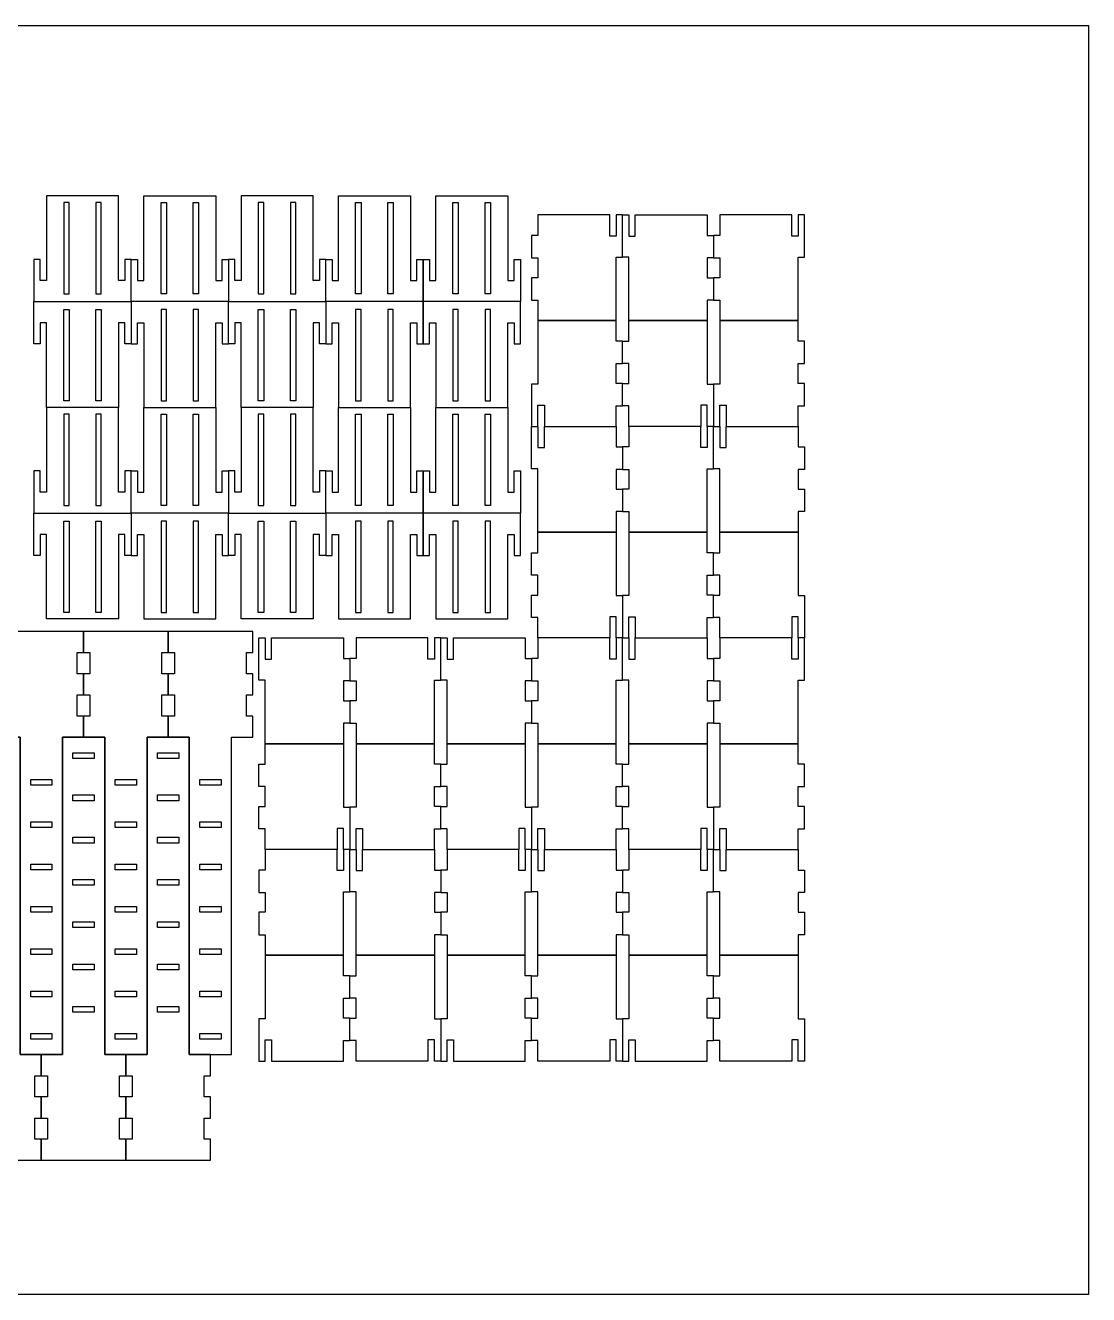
# Model space of a CAD drawing. Header units: millimetres. Extents: x 2927 to 4564, y 1532 to 2245.
# Drawn here: x 4062 to 4564, y 1532 to 2132 of the extents above; entities that cross this region are included whole.
import ezdxf

# ---------------------------------------------------------------- set-up
doc = ezdxf.new("R2010")
doc.units = ezdxf.units.MM
doc.layers.add('CUT', color=90, linetype='Continuous')

msp = doc.modelspace()

# ---------------------------------------------------------------- linework, layer by layer
at = {"layer": 'CUT'}
for points in [[(3764.233, 2132.096), (4564.233, 2132.096), (4564.233, 1532.096), (3764.233, 1532.096)], [(4065.618, 2001.491), (4111.618, 2001.491), (4111.618, 2021.491), (4108.618, 2021.491), (4108.618, 2011.491), (4105.618, 2011.491), (4105.618, 2051.491), (4071.618, 2051.491), (4071.618, 2011.491), (4068.618, 2011.491), (4068.618, 2021.491), (4065.618, 2021.491)], [(4082.268, 2048.384), (4079.728, 2048.384), (4079.728, 2005.204), (4082.268, 2005.204)], [(4097.508, 2048.384), (4094.968, 2048.384), (4094.968, 2005.204), (4097.508, 2005.204)], [(4157.618, 2001.491), (4111.618, 2001.491), (4111.618, 2021.491), (4114.618, 2021.491), (4114.618, 2011.491), (4117.618, 2011.491), (4117.618, 2051.491), (4151.618, 2051.491), (4151.618, 2011.491), (4154.618, 2011.491), (4154.618, 2021.491), (4157.618, 2021.491)], [(4125.728, 2048.384), (4128.268, 2048.384), (4128.268, 2005.204), (4125.728, 2005.204)], [(4140.968, 2048.384), (4143.508, 2048.384), (4143.508, 2005.204), (4140.968, 2005.204)], [(4157.618, 2001.491), (4203.618, 2001.491), (4203.618, 2021.491), (4200.618, 2021.491), (4200.618, 2011.491), (4197.618, 2011.491), (4197.618, 2051.491), (4163.618, 2051.491), (4163.618, 2011.491), (4160.618, 2011.491), (4160.618, 2021.491), (4157.618, 2021.491)], [(4174.268, 2048.384), (4171.728, 2048.384), (4171.728, 2005.204), (4174.268, 2005.204)], [(4189.508, 2048.384), (4186.968, 2048.384), (4186.968, 2005.204), (4189.508, 2005.204)], [(4249.618, 2001.491), (4203.618, 2001.491), (4203.618, 2021.491), (4206.618, 2021.491), (4206.618, 2011.491), (4209.618, 2011.491), (4209.618, 2051.491), (4243.618, 2051.491), (4243.618, 2011.491), (4246.618, 2011.491), (4246.618, 2021.491), (4249.618, 2021.491)], [(4217.728, 2048.384), (4220.268, 2048.384), (4220.268, 2005.204), (4217.728, 2005.204)], [(4232.968, 2048.384), (4235.508, 2048.384), (4235.508, 2005.204), (4232.968, 2005.204)], [(4295.618, 2001.491), (4249.618, 2001.491), (4249.618, 2021.491), (4252.618, 2021.491), (4252.618, 2011.491), (4255.618, 2011.491), (4255.618, 2051.491), (4289.618, 2051.491), (4289.618, 2011.491), (4292.618, 2011.491), (4292.618, 2021.491), (4295.618, 2021.491)], [(4263.728, 2048.384), (4266.268, 2048.384), (4266.268, 2005.204), (4263.728, 2005.204)], [(4278.968, 2048.384), (4281.508, 2048.384), (4281.508, 2005.204), (4278.968, 2005.204)], [(4300.932, 2022.218), (4303.932, 2022.218), (4303.932, 2012.818), (4300.932, 2012.818), (4300.932, 2002.218), (4303.932, 2002.218), (4303.932, 1992.518), (4340.932, 1992.518), (4340.932, 2022.518), (4343.932, 2022.518), (4343.932, 2042.518), (4340.932, 2042.518), (4340.932, 2032.518), (4337.932, 2032.518), (4337.932, 2042.518), (4303.932, 2042.518), (4303.932, 2032.818), (4300.932, 2032.818)], [(4386.932, 2022.218), (4383.932, 2022.218), (4383.932, 2012.818), (4386.932, 2012.818), (4386.932, 2002.218), (4383.932, 2002.218), (4383.932, 1992.518), (4346.932, 1992.518), (4346.932, 2022.518), (4343.932, 2022.518), (4343.932, 2042.518), (4346.932, 2042.518), (4346.932, 2032.518), (4349.932, 2032.518), (4349.932, 2042.518), (4383.932, 2042.518), (4383.932, 2032.818), (4386.932, 2032.818)], [(4386.932, 2022.218), (4389.932, 2022.218), (4389.932, 2012.818), (4386.932, 2012.818), (4386.932, 2002.218), (4389.932, 2002.218), (4389.932, 1992.518), (4426.932, 1992.518), (4426.932, 2022.518), (4429.932, 2022.518), (4429.932, 2042.518), (4426.932, 2042.518), (4426.932, 2032.518), (4423.932, 2032.518), (4423.932, 2042.518), (4389.932, 2042.518), (4389.932, 2032.818), (4386.932, 2032.818)], [(4065.618, 2001.491), (4111.618, 2001.491), (4111.618, 1981.491), (4108.618, 1981.491), (4108.618, 1991.491), (4105.618, 1991.491), (4105.618, 1951.491), (4071.618, 1951.491), (4071.618, 1991.491), (4068.618, 1991.491), (4068.618, 1981.491), (4065.618, 1981.491)], [(4157.618, 2001.491), (4111.618, 2001.491), (4111.618, 1981.491), (4114.618, 1981.491), (4114.618, 1991.491), (4117.618, 1991.491), (4117.618, 1951.491), (4151.618, 1951.491), (4151.618, 1991.491), (4154.618, 1991.491), (4154.618, 1981.491), (4157.618, 1981.491)], [(4157.618, 2001.491), (4203.618, 2001.491), (4203.618, 1981.491), (4200.618, 1981.491), (4200.618, 1991.491), (4197.618, 1991.491), (4197.618, 1951.491), (4163.618, 1951.491), (4163.618, 1991.491), (4160.618, 1991.491), (4160.618, 1981.491), (4157.618, 1981.491)], [(4249.618, 2001.491), (4203.618, 2001.491), (4203.618, 1981.491), (4206.618, 1981.491), (4206.618, 1991.491), (4209.618, 1991.491), (4209.618, 1951.491), (4243.618, 1951.491), (4243.618, 1991.491), (4246.618, 1991.491), (4246.618, 1981.491), (4249.618, 1981.491)], [(4295.618, 2001.491), (4249.618, 2001.491), (4249.618, 1981.491), (4252.618, 1981.491), (4252.618, 1991.491), (4255.618, 1991.491), (4255.618, 1951.491), (4289.618, 1951.491), (4289.618, 1991.491), (4292.618, 1991.491), (4292.618, 1981.491), (4295.618, 1981.491)], [(4082.268, 1954.597), (4079.728, 1954.597), (4079.728, 1997.777), (4082.268, 1997.777)], [(4097.508, 1954.597), (4094.968, 1954.597), (4094.968, 1997.777), (4097.508, 1997.777)], [(4125.728, 1954.597), (4128.268, 1954.597), (4128.268, 1997.777), (4125.728, 1997.777)], [(4140.968, 1954.597), (4143.508, 1954.597), (4143.508, 1997.777), (4140.968, 1997.777)], [(4174.268, 1954.597), (4171.728, 1954.597), (4171.728, 1997.777), (4174.268, 1997.777)], [(4189.508, 1954.597), (4186.968, 1954.597), (4186.968, 1997.777), (4189.508, 1997.777)], [(4217.728, 1954.597), (4220.268, 1954.597), (4220.268, 1997.777), (4217.728, 1997.777)], [(4232.968, 1954.597), (4235.508, 1954.597), (4235.508, 1997.777), (4232.968, 1997.777)], [(4263.728, 1954.597), (4266.268, 1954.597), (4266.268, 1997.777), (4263.728, 1997.777)], [(4278.968, 1954.597), (4281.508, 1954.597), (4281.508, 1997.777), (4278.968, 1997.777)], [(4343.932, 1962.818), (4340.932, 1962.818), (4340.932, 1972.218), (4343.932, 1972.218), (4343.932, 1982.818), (4340.932, 1982.818), (4340.932, 1992.518), (4303.932, 1992.518), (4303.932, 1962.518), (4300.932, 1962.518), (4300.932, 1942.518), (4303.932, 1942.518), (4303.932, 1952.518), (4306.932, 1952.518), (4306.932, 1942.518), (4340.932, 1942.518), (4340.932, 1952.218), (4343.932, 1952.218)], [(4343.932, 1962.818), (4346.932, 1962.818), (4346.932, 1972.218), (4343.932, 1972.218), (4343.932, 1982.818), (4346.932, 1982.818), (4346.932, 1992.518), (4383.932, 1992.518), (4383.932, 1962.518), (4386.932, 1962.518), (4386.932, 1942.518), (4383.932, 1942.518), (4383.932, 1952.518), (4380.932, 1952.518), (4380.932, 1942.518), (4346.932, 1942.518), (4346.932, 1952.218), (4343.932, 1952.218)], [(4429.932, 1962.818), (4426.932, 1962.818), (4426.932, 1972.218), (4429.932, 1972.218), (4429.932, 1982.818), (4426.932, 1982.818), (4426.932, 1992.518), (4389.932, 1992.518), (4389.932, 1962.518), (4386.932, 1962.518), (4386.932, 1942.518), (4389.932, 1942.518), (4389.932, 1952.518), (4392.932, 1952.518), (4392.932, 1942.518), (4426.932, 1942.518), (4426.932, 1952.218), (4429.932, 1952.218)], [(4065.618, 1901.491), (4111.618, 1901.491), (4111.618, 1921.491), (4108.618, 1921.491), (4108.618, 1911.491), (4105.618, 1911.491), (4105.618, 1951.491), (4071.618, 1951.491), (4071.618, 1911.491), (4068.618, 1911.491), (4068.618, 1921.491), (4065.618, 1921.491)], [(4157.618, 1901.491), (4111.618, 1901.491), (4111.618, 1921.491), (4114.618, 1921.491), (4114.618, 1911.491), (4117.618, 1911.491), (4117.618, 1951.491), (4151.618, 1951.491), (4151.618, 1911.491), (4154.618, 1911.491), (4154.618, 1921.491), (4157.618, 1921.491)], [(4157.618, 1901.491), (4203.618, 1901.491), (4203.618, 1921.491), (4200.618, 1921.491), (4200.618, 1911.491), (4197.618, 1911.491), (4197.618, 1951.491), (4163.618, 1951.491), (4163.618, 1911.491), (4160.618, 1911.491), (4160.618, 1921.491), (4157.618, 1921.491)], [(4249.618, 1901.491), (4203.618, 1901.491), (4203.618, 1921.491), (4206.618, 1921.491), (4206.618, 1911.491), (4209.618, 1911.491), (4209.618, 1951.491), (4243.618, 1951.491), (4243.618, 1911.491), (4246.618, 1911.491), (4246.618, 1921.491), (4249.618, 1921.491)], [(4295.618, 1901.491), (4249.618, 1901.491), (4249.618, 1921.491), (4252.618, 1921.491), (4252.618, 1911.491), (4255.618, 1911.491), (4255.618, 1951.491), (4289.618, 1951.491), (4289.618, 1911.491), (4292.618, 1911.491), (4292.618, 1921.491), (4295.618, 1921.491)], [(4082.268, 1948.384), (4079.728, 1948.384), (4079.728, 1905.204), (4082.268, 1905.204)], [(4097.508, 1948.384), (4094.968, 1948.384), (4094.968, 1905.204), (4097.508, 1905.204)], [(4125.728, 1948.384), (4128.268, 1948.384), (4128.268, 1905.204), (4125.728, 1905.204)], [(4140.968, 1948.384), (4143.508, 1948.384), (4143.508, 1905.204), (4140.968, 1905.204)], [(4174.268, 1948.384), (4171.728, 1948.384), (4171.728, 1905.204), (4174.268, 1905.204)], [(4189.508, 1948.384), (4186.968, 1948.384), (4186.968, 1905.204), (4189.508, 1905.204)], [(4217.728, 1948.384), (4220.268, 1948.384), (4220.268, 1905.204), (4217.728, 1905.204)], [(4232.968, 1948.384), (4235.508, 1948.384), (4235.508, 1905.204), (4232.968, 1905.204)], [(4263.728, 1948.384), (4266.268, 1948.384), (4266.268, 1905.204), (4263.728, 1905.204)], [(4278.968, 1948.384), (4281.508, 1948.384), (4281.508, 1905.204), (4278.968, 1905.204)], [(4343.932, 1922.218), (4340.932, 1922.218), (4340.932, 1912.818), (4343.932, 1912.818), (4343.932, 1902.218), (4340.932, 1902.218), (4340.932, 1892.518), (4303.932, 1892.518), (4303.932, 1922.518), (4300.932, 1922.518), (4300.932, 1942.518), (4303.932, 1942.518), (4303.932, 1932.518), (4306.932, 1932.518), (4306.932, 1942.518), (4340.932, 1942.518), (4340.932, 1932.818), (4343.932, 1932.818)], [(4343.932, 1922.218), (4346.932, 1922.218), (4346.932, 1912.818), (4343.932, 1912.818), (4343.932, 1902.218), (4346.932, 1902.218), (4346.932, 1892.518), (4383.932, 1892.518), (4383.932, 1922.518), (4386.932, 1922.518), (4386.932, 1942.518), (4383.932, 1942.518), (4383.932, 1932.518), (4380.932, 1932.518), (4380.932, 1942.518), (4346.932, 1942.518), (4346.932, 1932.818), (4343.932, 1932.818)], [(4429.932, 1922.218), (4426.932, 1922.218), (4426.932, 1912.818), (4429.932, 1912.818), (4429.932, 1902.218), (4426.932, 1902.218), (4426.932, 1892.518), (4389.932, 1892.518), (4389.932, 1922.518), (4386.932, 1922.518), (4386.932, 1942.518), (4389.932, 1942.518), (4389.932, 1932.518), (4392.932, 1932.518), (4392.932, 1942.518), (4426.932, 1942.518), (4426.932, 1932.818), (4429.932, 1932.818)], [(4065.618, 1901.491), (4111.618, 1901.491), (4111.618, 1881.491), (4108.618, 1881.491), (4108.618, 1891.491), (4105.618, 1891.491), (4105.618, 1851.491), (4071.618, 1851.491), (4071.618, 1891.491), (4068.618, 1891.491), (4068.618, 1881.491), (4065.618, 1881.491)], [(4082.268, 1854.597), (4079.728, 1854.597), (4079.728, 1897.777), (4082.268, 1897.777)], [(4097.508, 1854.597), (4094.968, 1854.597), (4094.968, 1897.777), (4097.508, 1897.777)], [(4157.618, 1901.491), (4111.618, 1901.491), (4111.618, 1881.491), (4114.618, 1881.491), (4114.618, 1891.491), (4117.618, 1891.491), (4117.618, 1851.491), (4151.618, 1851.491), (4151.618, 1891.491), (4154.618, 1891.491), (4154.618, 1881.491), (4157.618, 1881.491)], [(4125.728, 1854.597), (4128.268, 1854.597), (4128.268, 1897.777), (4125.728, 1897.777)], [(4140.968, 1854.597), (4143.508, 1854.597), (4143.508, 1897.777), (4140.968, 1897.777)], [(4157.618, 1901.491), (4203.618, 1901.491), (4203.618, 1881.491), (4200.618, 1881.491), (4200.618, 1891.491), (4197.618, 1891.491), (4197.618, 1851.491), (4163.618, 1851.491), (4163.618, 1891.491), (4160.618, 1891.491), (4160.618, 1881.491), (4157.618, 1881.491)], [(4174.268, 1854.597), (4171.728, 1854.597), (4171.728, 1897.777), (4174.268, 1897.777)], [(4189.508, 1854.597), (4186.968, 1854.597), (4186.968, 1897.777), (4189.508, 1897.777)], [(4249.618, 1901.491), (4203.618, 1901.491), (4203.618, 1881.491), (4206.618, 1881.491), (4206.618, 1891.491), (4209.618, 1891.491), (4209.618, 1851.491), (4243.618, 1851.491), (4243.618, 1891.491), (4246.618, 1891.491), (4246.618, 1881.491), (4249.618, 1881.491)], [(4217.728, 1854.597), (4220.268, 1854.597), (4220.268, 1897.777), (4217.728, 1897.777)], [(4232.968, 1854.597), (4235.508, 1854.597), (4235.508, 1897.777), (4232.968, 1897.777)], [(4295.618, 1901.491), (4249.618, 1901.491), (4249.618, 1881.491), (4252.618, 1881.491), (4252.618, 1891.491), (4255.618, 1891.491), (4255.618, 1851.491), (4289.618, 1851.491), (4289.618, 1891.491), (4292.618, 1891.491), (4292.618, 1881.491), (4295.618, 1881.491)], [(4263.728, 1854.597), (4266.268, 1854.597), (4266.268, 1897.777), (4263.728, 1897.777)], [(4278.968, 1854.597), (4281.508, 1854.597), (4281.508, 1897.777), (4278.968, 1897.777)], [(4300.932, 1862.818), (4303.932, 1862.818), (4303.932, 1872.218), (4300.932, 1872.218), (4300.932, 1882.818), (4303.932, 1882.818), (4303.932, 1892.518), (4340.932, 1892.518), (4340.932, 1862.518), (4343.932, 1862.518), (4343.932, 1842.518), (4340.932, 1842.518), (4340.932, 1852.518), (4337.932, 1852.518), (4337.932, 1842.518), (4303.932, 1842.518), (4303.932, 1852.218), (4300.932, 1852.218)], [(4386.932, 1862.818), (4383.932, 1862.818), (4383.932, 1872.218), (4386.932, 1872.218), (4386.932, 1882.818), (4383.932, 1882.818), (4383.932, 1892.518), (4346.932, 1892.518), (4346.932, 1862.518), (4343.932, 1862.518), (4343.932, 1842.518), (4346.932, 1842.518), (4346.932, 1852.518), (4349.932, 1852.518), (4349.932, 1842.518), (4383.932, 1842.518), (4383.932, 1852.218), (4386.932, 1852.218)], [(4386.932, 1862.818), (4389.932, 1862.818), (4389.932, 1872.218), (4386.932, 1872.218), (4386.932, 1882.818), (4389.932, 1882.818), (4389.932, 1892.518), (4426.932, 1892.518), (4426.932, 1862.518), (4429.932, 1862.518), (4429.932, 1842.518), (4426.932, 1842.518), (4426.932, 1852.518), (4423.932, 1852.518), (4423.932, 1842.518), (4389.932, 1842.518), (4389.932, 1852.218), (4386.932, 1852.218)], [(4052.106, 1825.581), (4049.106, 1825.581), (4049.106, 1815.581), (4052.106, 1815.581), (4052.106, 1805.581), (4049.106, 1805.581), (4049.106, 1795.581), (4059.106, 1795.581), (4059.106, 1645.581), (4079.106, 1645.581), (4079.106, 1795.581), (4089.106, 1795.581), (4089.106, 1805.581), (4086.106, 1805.581), (4086.106, 1815.581), (4089.106, 1815.581), (4089.106, 1825.581), (4086.106, 1825.581), (4086.106, 1835.581), (4089.106, 1835.581), (4089.106, 1845.581), (4049.106, 1845.581), (4049.106, 1835.581), (4052.106, 1835.581)], [(4092.106, 1825.581), (4089.106, 1825.581), (4089.106, 1815.581), (4092.106, 1815.581), (4092.106, 1805.581), (4089.106, 1805.581), (4089.106, 1795.581), (4099.106, 1795.581), (4099.106, 1645.581), (4119.106, 1645.581), (4119.106, 1795.581), (4129.106, 1795.581), (4129.106, 1805.581), (4126.106, 1805.581), (4126.106, 1815.581), (4129.106, 1815.581), (4129.106, 1825.581), (4126.106, 1825.581), (4126.106, 1835.581), (4129.106, 1835.581), (4129.106, 1845.581), (4089.106, 1845.581), (4089.106, 1835.581), (4092.106, 1835.581)], [(4132.106, 1825.581), (4129.106, 1825.581), (4129.106, 1815.581), (4132.106, 1815.581), (4132.106, 1805.581), (4129.106, 1805.581), (4129.106, 1795.581), (4139.106, 1795.581), (4139.106, 1645.581), (4159.106, 1645.581), (4159.106, 1795.581), (4169.106, 1795.581), (4169.106, 1805.581), (4166.106, 1805.581), (4166.106, 1815.581), (4169.106, 1815.581), (4169.106, 1825.581), (4166.106, 1825.581), (4166.106, 1835.581), (4169.106, 1835.581), (4169.106, 1845.581), (4129.106, 1845.581), (4129.106, 1835.581), (4132.106, 1835.581)], [(4214.932, 1822.218), (4211.932, 1822.218), (4211.932, 1812.818), (4214.932, 1812.818), (4214.932, 1802.218), (4211.932, 1802.218), (4211.932, 1792.518), (4174.932, 1792.518), (4174.932, 1822.518), (4171.932, 1822.518), (4171.932, 1842.518), (4174.932, 1842.518), (4174.932, 1832.518), (4177.932, 1832.518), (4177.932, 1842.518), (4211.932, 1842.518), (4211.932, 1832.818), (4214.932, 1832.818)], [(4214.932, 1822.218), (4217.932, 1822.218), (4217.932, 1812.818), (4214.932, 1812.818), (4214.932, 1802.218), (4217.932, 1802.218), (4217.932, 1792.518), (4254.932, 1792.518), (4254.932, 1822.518), (4257.932, 1822.518), (4257.932, 1842.518), (4254.932, 1842.518), (4254.932, 1832.518), (4251.932, 1832.518), (4251.932, 1842.518), (4217.932, 1842.518), (4217.932, 1832.818), (4214.932, 1832.818)], [(4300.932, 1822.218), (4297.932, 1822.218), (4297.932, 1812.818), (4300.932, 1812.818), (4300.932, 1802.218), (4297.932, 1802.218), (4297.932, 1792.518), (4260.932, 1792.518), (4260.932, 1822.518), (4257.932, 1822.518), (4257.932, 1842.518), (4260.932, 1842.518), (4260.932, 1832.518), (4263.932, 1832.518), (4263.932, 1842.518), (4297.932, 1842.518), (4297.932, 1832.818), (4300.932, 1832.818)], [(4300.932, 1822.218), (4303.932, 1822.218), (4303.932, 1812.818), (4300.932, 1812.818), (4300.932, 1802.218), (4303.932, 1802.218), (4303.932, 1792.518), (4340.932, 1792.518), (4340.932, 1822.518), (4343.932, 1822.518), (4343.932, 1842.518), (4340.932, 1842.518), (4340.932, 1832.518), (4337.932, 1832.518), (4337.932, 1842.518), (4303.932, 1842.518), (4303.932, 1832.818), (4300.932, 1832.818)], [(4386.932, 1822.218), (4383.932, 1822.218), (4383.932, 1812.818), (4386.932, 1812.818), (4386.932, 1802.218), (4383.932, 1802.218), (4383.932, 1792.518), (4346.932, 1792.518), (4346.932, 1822.518), (4343.932, 1822.518), (4343.932, 1842.518), (4346.932, 1842.518), (4346.932, 1832.518), (4349.932, 1832.518), (4349.932, 1842.518), (4383.932, 1842.518), (4383.932, 1832.818), (4386.932, 1832.818)], [(4386.932, 1822.218), (4389.932, 1822.218), (4389.932, 1812.818), (4386.932, 1812.818), (4386.932, 1802.218), (4389.932, 1802.218), (4389.932, 1792.518), (4426.932, 1792.518), (4426.932, 1822.518), (4429.932, 1822.518), (4429.932, 1842.518), (4426.932, 1842.518), (4426.932, 1832.518), (4423.932, 1832.518), (4423.932, 1842.518), (4389.932, 1842.518), (4389.932, 1832.818), (4386.932, 1832.818)], [(4066.106, 1615.581), (4069.106, 1615.581), (4069.106, 1625.581), (4066.106, 1625.581), (4066.106, 1635.581), (4069.106, 1635.581), (4069.106, 1645.581), (4059.106, 1645.581), (4059.106, 1795.581), (4039.106, 1795.581), (4039.106, 1645.581), (4029.106, 1645.581), (4029.106, 1635.581), (4032.106, 1635.581), (4032.106, 1625.581), (4029.106, 1625.581), (4029.106, 1615.581), (4032.106, 1615.581), (4032.106, 1605.581), (4029.106, 1605.581), (4029.106, 1595.581), (4069.106, 1595.581), (4069.106, 1605.581), (4066.106, 1605.581)], [(4106.106, 1615.581), (4109.106, 1615.581), (4109.106, 1625.581), (4106.106, 1625.581), (4106.106, 1635.581), (4109.106, 1635.581), (4109.106, 1645.581), (4099.106, 1645.581), (4099.106, 1795.581), (4079.106, 1795.581), (4079.106, 1645.581), (4069.106, 1645.581), (4069.106, 1635.581), (4072.106, 1635.581), (4072.106, 1625.581), (4069.106, 1625.581), (4069.106, 1615.581), (4072.106, 1615.581), (4072.106, 1605.581), (4069.106, 1605.581), (4069.106, 1595.581), (4109.106, 1595.581), (4109.106, 1605.581), (4106.106, 1605.581)], [(4146.106, 1615.581), (4149.106, 1615.581), (4149.106, 1625.581), (4146.106, 1625.581), (4146.106, 1635.581), (4149.106, 1635.581), (4149.106, 1645.581), (4139.106, 1645.581), (4139.106, 1795.581), (4119.106, 1795.581), (4119.106, 1645.581), (4109.106, 1645.581), (4109.106, 1635.581), (4112.106, 1635.581), (4112.106, 1625.581), (4109.106, 1625.581), (4109.106, 1615.581), (4112.106, 1615.581), (4112.106, 1605.581), (4109.106, 1605.581), (4109.106, 1595.581), (4149.106, 1595.581), (4149.106, 1605.581), (4146.106, 1605.581)], [(4084.106, 1788.281), (4094.106, 1788.281), (4094.106, 1785.581), (4084.106, 1785.581)], [(4124.106, 1788.281), (4134.106, 1788.281), (4134.106, 1785.581), (4124.106, 1785.581)], [(4171.932, 1762.818), (4174.932, 1762.818), (4174.932, 1772.218), (4171.932, 1772.218), (4171.932, 1782.818), (4174.932, 1782.818), (4174.932, 1792.518), (4211.932, 1792.518), (4211.932, 1762.518), (4214.932, 1762.518), (4214.932, 1742.518), (4211.932, 1742.518), (4211.932, 1752.518), (4208.932, 1752.518), (4208.932, 1742.518), (4174.932, 1742.518), (4174.932, 1752.218), (4171.932, 1752.218)], [(4257.932, 1762.818), (4254.932, 1762.818), (4254.932, 1772.218), (4257.932, 1772.218), (4257.932, 1782.818), (4254.932, 1782.818), (4254.932, 1792.518), (4217.932, 1792.518), (4217.932, 1762.518), (4214.932, 1762.518), (4214.932, 1742.518), (4217.932, 1742.518), (4217.932, 1752.518), (4220.932, 1752.518), (4220.932, 1742.518), (4254.932, 1742.518), (4254.932, 1752.218), (4257.932, 1752.218)], [(4257.932, 1762.818), (4260.932, 1762.818), (4260.932, 1772.218), (4257.932, 1772.218), (4257.932, 1782.818), (4260.932, 1782.818), (4260.932, 1792.518), (4297.932, 1792.518), (4297.932, 1762.518), (4300.932, 1762.518), (4300.932, 1742.518), (4297.932, 1742.518), (4297.932, 1752.518), (4294.932, 1752.518), (4294.932, 1742.518), (4260.932, 1742.518), (4260.932, 1752.218), (4257.932, 1752.218)], [(4343.932, 1762.818), (4340.932, 1762.818), (4340.932, 1772.218), (4343.932, 1772.218), (4343.932, 1782.818), (4340.932, 1782.818), (4340.932, 1792.518), (4303.932, 1792.518), (4303.932, 1762.518), (4300.932, 1762.518), (4300.932, 1742.518), (4303.932, 1742.518), (4303.932, 1752.518), (4306.932, 1752.518), (4306.932, 1742.518), (4340.932, 1742.518), (4340.932, 1752.218), (4343.932, 1752.218)], [(4343.932, 1762.818), (4346.932, 1762.818), (4346.932, 1772.218), (4343.932, 1772.218), (4343.932, 1782.818), (4346.932, 1782.818), (4346.932, 1792.518), (4383.932, 1792.518), (4383.932, 1762.518), (4386.932, 1762.518), (4386.932, 1742.518), (4383.932, 1742.518), (4383.932, 1752.518), (4380.932, 1752.518), (4380.932, 1742.518), (4346.932, 1742.518), (4346.932, 1752.218), (4343.932, 1752.218)], [(4429.932, 1762.818), (4426.932, 1762.818), (4426.932, 1772.218), (4429.932, 1772.218), (4429.932, 1782.818), (4426.932, 1782.818), (4426.932, 1792.518), (4389.932, 1792.518), (4389.932, 1762.518), (4386.932, 1762.518), (4386.932, 1742.518), (4389.932, 1742.518), (4389.932, 1752.518), (4392.932, 1752.518), (4392.932, 1742.518), (4426.932, 1742.518), (4426.932, 1752.218), (4429.932, 1752.218)], [(4074.106, 1772.881), (4064.106, 1772.881), (4064.106, 1775.581), (4074.106, 1775.581)], [(4114.106, 1772.881), (4104.106, 1772.881), (4104.106, 1775.581), (4114.106, 1775.581)], [(4154.106, 1772.881), (4144.106, 1772.881), (4144.106, 1775.581), (4154.106, 1775.581)], [(4084.106, 1768.281), (4094.106, 1768.281), (4094.106, 1765.581), (4084.106, 1765.581)], [(4124.106, 1768.281), (4134.106, 1768.281), (4134.106, 1765.581), (4124.106, 1765.581)], [(4074.106, 1752.881), (4064.106, 1752.881), (4064.106, 1755.581), (4074.106, 1755.581)], [(4114.106, 1752.881), (4104.106, 1752.881), (4104.106, 1755.581), (4114.106, 1755.581)], [(4154.106, 1752.881), (4144.106, 1752.881), (4144.106, 1755.581), (4154.106, 1755.581)], [(4084.106, 1748.281), (4094.106, 1748.281), (4094.106, 1745.581), (4084.106, 1745.581)], [(4124.106, 1748.281), (4134.106, 1748.281), (4134.106, 1745.581), (4124.106, 1745.581)], [(4171.932, 1722.218), (4174.932, 1722.218), (4174.932, 1712.818), (4171.932, 1712.818), (4171.932, 1702.218), (4174.932, 1702.218), (4174.932, 1692.518), (4211.932, 1692.518), (4211.932, 1722.518), (4214.932, 1722.518), (4214.932, 1742.518), (4211.932, 1742.518), (4211.932, 1732.518), (4208.932, 1732.518), (4208.932, 1742.518), (4174.932, 1742.518), (4174.932, 1732.818), (4171.932, 1732.818)], [(4257.932, 1722.218), (4254.932, 1722.218), (4254.932, 1712.818), (4257.932, 1712.818), (4257.932, 1702.218), (4254.932, 1702.218), (4254.932, 1692.518), (4217.932, 1692.518), (4217.932, 1722.518), (4214.932, 1722.518), (4214.932, 1742.518), (4217.932, 1742.518), (4217.932, 1732.518), (4220.932, 1732.518), (4220.932, 1742.518), (4254.932, 1742.518), (4254.932, 1732.818), (4257.932, 1732.818)], [(4257.932, 1722.218), (4260.932, 1722.218), (4260.932, 1712.818), (4257.932, 1712.818), (4257.932, 1702.218), (4260.932, 1702.218), (4260.932, 1692.518), (4297.932, 1692.518), (4297.932, 1722.518), (4300.932, 1722.518), (4300.932, 1742.518), (4297.932, 1742.518), (4297.932, 1732.518), (4294.932, 1732.518), (4294.932, 1742.518), (4260.932, 1742.518), (4260.932, 1732.818), (4257.932, 1732.818)], [(4343.932, 1722.218), (4340.932, 1722.218), (4340.932, 1712.818), (4343.932, 1712.818), (4343.932, 1702.218), (4340.932, 1702.218), (4340.932, 1692.518), (4303.932, 1692.518), (4303.932, 1722.518), (4300.932, 1722.518), (4300.932, 1742.518), (4303.932, 1742.518), (4303.932, 1732.518), (4306.932, 1732.518), (4306.932, 1742.518), (4340.932, 1742.518), (4340.932, 1732.818), (4343.932, 1732.818)], [(4343.932, 1722.218), (4346.932, 1722.218), (4346.932, 1712.818), (4343.932, 1712.818), (4343.932, 1702.218), (4346.932, 1702.218), (4346.932, 1692.518), (4383.932, 1692.518), (4383.932, 1722.518), (4386.932, 1722.518), (4386.932, 1742.518), (4383.932, 1742.518), (4383.932, 1732.518), (4380.932, 1732.518), (4380.932, 1742.518), (4346.932, 1742.518), (4346.932, 1732.818), (4343.932, 1732.818)], [(4429.932, 1722.218), (4426.932, 1722.218), (4426.932, 1712.818), (4429.932, 1712.818), (4429.932, 1702.218), (4426.932, 1702.218), (4426.932, 1692.518), (4389.932, 1692.518), (4389.932, 1722.518), (4386.932, 1722.518), (4386.932, 1742.518), (4389.932, 1742.518), (4389.932, 1732.518), (4392.932, 1732.518), (4392.932, 1742.518), (4426.932, 1742.518), (4426.932, 1732.818), (4429.932, 1732.818)], [(4074.106, 1732.881), (4064.106, 1732.881), (4064.106, 1735.581), (4074.106, 1735.581)], [(4114.106, 1732.881), (4104.106, 1732.881), (4104.106, 1735.581), (4114.106, 1735.581)], [(4154.106, 1732.881), (4144.106, 1732.881), (4144.106, 1735.581), (4154.106, 1735.581)], [(4084.106, 1728.281), (4094.106, 1728.281), (4094.106, 1725.581), (4084.106, 1725.581)], [(4124.106, 1728.281), (4134.106, 1728.281), (4134.106, 1725.581), (4124.106, 1725.581)], [(4074.106, 1712.881), (4064.106, 1712.881), (4064.106, 1715.581), (4074.106, 1715.581)], [(4114.106, 1712.881), (4104.106, 1712.881), (4104.106, 1715.581), (4114.106, 1715.581)], [(4154.106, 1712.881), (4144.106, 1712.881), (4144.106, 1715.581), (4154.106, 1715.581)], [(4084.106, 1708.281), (4094.106, 1708.281), (4094.106, 1705.581), (4084.106, 1705.581)], [(4124.106, 1708.281), (4134.106, 1708.281), (4134.106, 1705.581), (4124.106, 1705.581)], [(4074.106, 1692.881), (4064.106, 1692.881), (4064.106, 1695.581), (4074.106, 1695.581)], [(4114.106, 1692.881), (4104.106, 1692.881), (4104.106, 1695.581), (4114.106, 1695.581)], [(4154.106, 1692.881), (4144.106, 1692.881), (4144.106, 1695.581), (4154.106, 1695.581)], [(4214.932, 1662.818), (4211.932, 1662.818), (4211.932, 1672.218), (4214.932, 1672.218), (4214.932, 1682.818), (4211.932, 1682.818), (4211.932, 1692.518), (4174.932, 1692.518), (4174.932, 1662.518), (4171.932, 1662.518), (4171.932, 1642.518), (4174.932, 1642.518), (4174.932, 1652.518), (4177.932, 1652.518), (4177.932, 1642.518), (4211.932, 1642.518), (4211.932, 1652.218), (4214.932, 1652.218)], [(4214.932, 1662.818), (4217.932, 1662.818), (4217.932, 1672.218), (4214.932, 1672.218), (4214.932, 1682.818), (4217.932, 1682.818), (4217.932, 1692.518), (4254.932, 1692.518), (4254.932, 1662.518), (4257.932, 1662.518), (4257.932, 1642.518), (4254.932, 1642.518), (4254.932, 1652.518), (4251.932, 1652.518), (4251.932, 1642.518), (4217.932, 1642.518), (4217.932, 1652.218), (4214.932, 1652.218)], [(4300.932, 1662.818), (4297.932, 1662.818), (4297.932, 1672.218), (4300.932, 1672.218), (4300.932, 1682.818), (4297.932, 1682.818), (4297.932, 1692.518), (4260.932, 1692.518), (4260.932, 1662.518), (4257.932, 1662.518), (4257.932, 1642.518), (4260.932, 1642.518), (4260.932, 1652.518), (4263.932, 1652.518), (4263.932, 1642.518), (4297.932, 1642.518), (4297.932, 1652.218), (4300.932, 1652.218)], [(4300.932, 1662.818), (4303.932, 1662.818), (4303.932, 1672.218), (4300.932, 1672.218), (4300.932, 1682.818), (4303.932, 1682.818), (4303.932, 1692.518), (4340.932, 1692.518), (4340.932, 1662.518), (4343.932, 1662.518), (4343.932, 1642.518), (4340.932, 1642.518), (4340.932, 1652.518), (4337.932, 1652.518), (4337.932, 1642.518), (4303.932, 1642.518), (4303.932, 1652.218), (4300.932, 1652.218)], [(4386.932, 1662.818), (4383.932, 1662.818), (4383.932, 1672.218), (4386.932, 1672.218), (4386.932, 1682.818), (4383.932, 1682.818), (4383.932, 1692.518), (4346.932, 1692.518), (4346.932, 1662.518), (4343.932, 1662.518), (4343.932, 1642.518), (4346.932, 1642.518), (4346.932, 1652.518), (4349.932, 1652.518), (4349.932, 1642.518), (4383.932, 1642.518), (4383.932, 1652.218), (4386.932, 1652.218)], [(4386.932, 1662.818), (4389.932, 1662.818), (4389.932, 1672.218), (4386.932, 1672.218), (4386.932, 1682.818), (4389.932, 1682.818), (4389.932, 1692.518), (4426.932, 1692.518), (4426.932, 1662.518), (4429.932, 1662.518), (4429.932, 1642.518), (4426.932, 1642.518), (4426.932, 1652.518), (4423.932, 1652.518), (4423.932, 1642.518), (4389.932, 1642.518), (4389.932, 1652.218), (4386.932, 1652.218)], [(4084.106, 1688.281), (4094.106, 1688.281), (4094.106, 1685.581), (4084.106, 1685.581)], [(4124.106, 1688.281), (4134.106, 1688.281), (4134.106, 1685.581), (4124.106, 1685.581)], [(4074.106, 1672.881), (4064.106, 1672.881), (4064.106, 1675.581), (4074.106, 1675.581)], [(4114.106, 1672.881), (4104.106, 1672.881), (4104.106, 1675.581), (4114.106, 1675.581)], [(4154.106, 1672.881), (4144.106, 1672.881), (4144.106, 1675.581), (4154.106, 1675.581)], [(4084.106, 1668.281), (4094.106, 1668.281), (4094.106, 1665.581), (4084.106, 1665.581)], [(4124.106, 1668.281), (4134.106, 1668.281), (4134.106, 1665.581), (4124.106, 1665.581)], [(4074.106, 1652.881), (4064.106, 1652.881), (4064.106, 1655.581), (4074.106, 1655.581)], [(4114.106, 1652.881), (4104.106, 1652.881), (4104.106, 1655.581), (4114.106, 1655.581)], [(4154.106, 1652.881), (4144.106, 1652.881), (4144.106, 1655.581), (4154.106, 1655.581)]]:
    msp.add_lwpolyline(points, close=True, dxfattribs=at)

doc.saveas('drawing.dxf')
